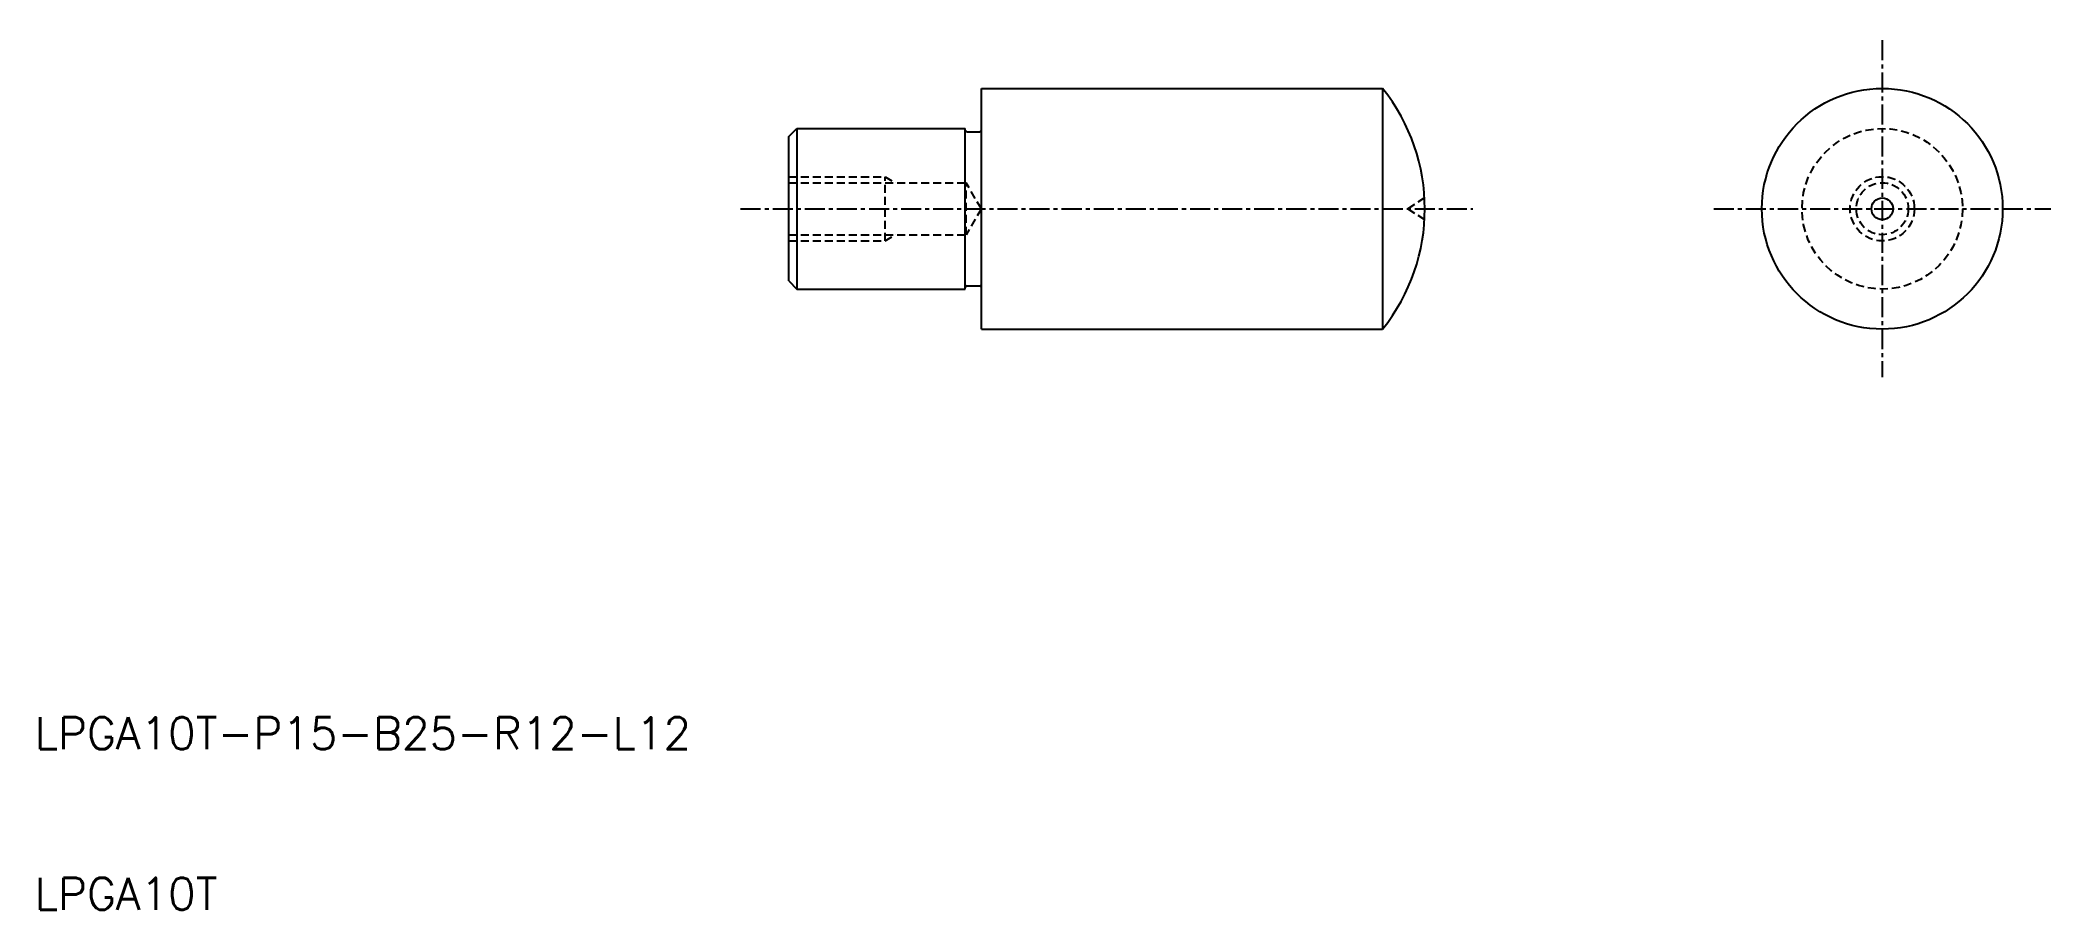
# Model space of a CAD drawing. Extents: x 5 to 131, y 5 to 59.
import ezdxf

# ---------------------------------------------------------------- set-up
doc = ezdxf.new("R2010")
doc.units = 0
doc.linetypes.add('CENTER', pattern=[2, 1.25, -0.25, 0.25, -0.25])
doc.linetypes.add('DASHED', pattern=[0.75, 0.5, -0.25])
doc.layers.get('0').update_dxf_attribs({"linetype": 'CONTINUOUS'})
doc.layers.add('CENTER', color=1, linetype='CENTER')
doc.styles.get("Standard").update_dxf_attribs({"font": 'txt.shx', "bigfont": 'bigfont.shx'})

msp = doc.modelspace()

# ---------------------------------------------------------------- linework, layer by layer
at = {"color": 7, "linetype": 'CONTINUOUS'}
for p, q in [((63.98, 56.18), (88.98, 56.18)), ((63.98, 41.18), (63.98, 56.18)), ((88.98, 56.18), (88.98, 41.18)), ((51.98, 53.18), (52.48, 53.68)), ((51.98, 44.18), (51.98, 53.18)), ((52.48, 53.68), (62.98, 53.68)), ((52.48, 53.68), (52.48, 43.68)), ((62.98, 43.68), (62.98, 53.68)), ((63.08, 53.48), (63.88, 53.48)), ((51.98, 44.18), (52.48, 43.68)), ((63.08, 43.88), (63.88, 43.88)), ((52.48, 43.68), (62.98, 43.68)), ((63.98, 41.18), (88.98, 41.18))]:
    msp.add_line(p, q, dxfattribs=at)
at = {"color": 3, "linetype": 'DASHED'}
for p, q in [((51.98, 50.68), (57.98, 50.68)), ((51.98, 50.3), (63.04, 50.3)), ((57.98, 50.68), (58.63, 50.3)), ((57.98, 46.68), (57.98, 50.68)), ((63.98, 48.68), (63.04, 50.3)), ((63.04, 47.06), (63.04, 50.3)), ((63.98, 48.68), (63.04, 47.06)), ((51.98, 47.06), (63.04, 47.06)), ((51.98, 46.68), (57.98, 46.68)), ((57.98, 46.68), (58.63, 47.06))]:
    msp.add_line(p, q, dxfattribs=at)
msp.add_lwpolyline([(91.59, 49.36), (90.55, 48.68), (91.59, 48.01)], dxfattribs=at)
at = {"color": 7, "linetype": 'CONTINUOUS'}
for radius in [7.5, 0.673]:
    msp.add_circle((120.11, 48.68), radius, dxfattribs=at)
at = {"color": 3, "linetype": 'DASHED'}
for radius in [5, 2, 1.62]:
    msp.add_circle((120.11, 48.68), radius, dxfattribs=at)
at = {"color": 7, "linetype": 'CONTINUOUS'}
for centre, radius, start, end in [((79.61, 48.68), 12, 321.3178, 38.6822), ((63.08, 53.58), 0.1, 180, 270), ((63.88, 53.58), 0.1, 270, 0), ((63.08, 43.78), 0.1, 90, 180), ((63.88, 43.78), 0.1, 0, 90)]:
    msp.add_arc(centre, radius, start, end, dxfattribs=at)
at = {"layer": 'CENTER', "color": 1, "linetype": 'CENTER'}
for p, q in [((120.11, 59.18), (120.11, 38.18)), ((48.98, 48.68), (94.61, 48.68)), ((109.61, 48.68), (130.61, 48.68))]:
    msp.add_line(p, q, dxfattribs=at)

# ---------------------------------------------------------------- texts
at = {"color": 7, "linetype": 'CONTINUOUS'}
for s, p in [('LPGA10T-P15-B25-R12-L12', (5, 15)), ('LPGA10T', (5, 5))]:
    msp.add_text(s, height=2, dxfattribs=at).set_placement(p)

doc.saveas('drawing.dxf')
